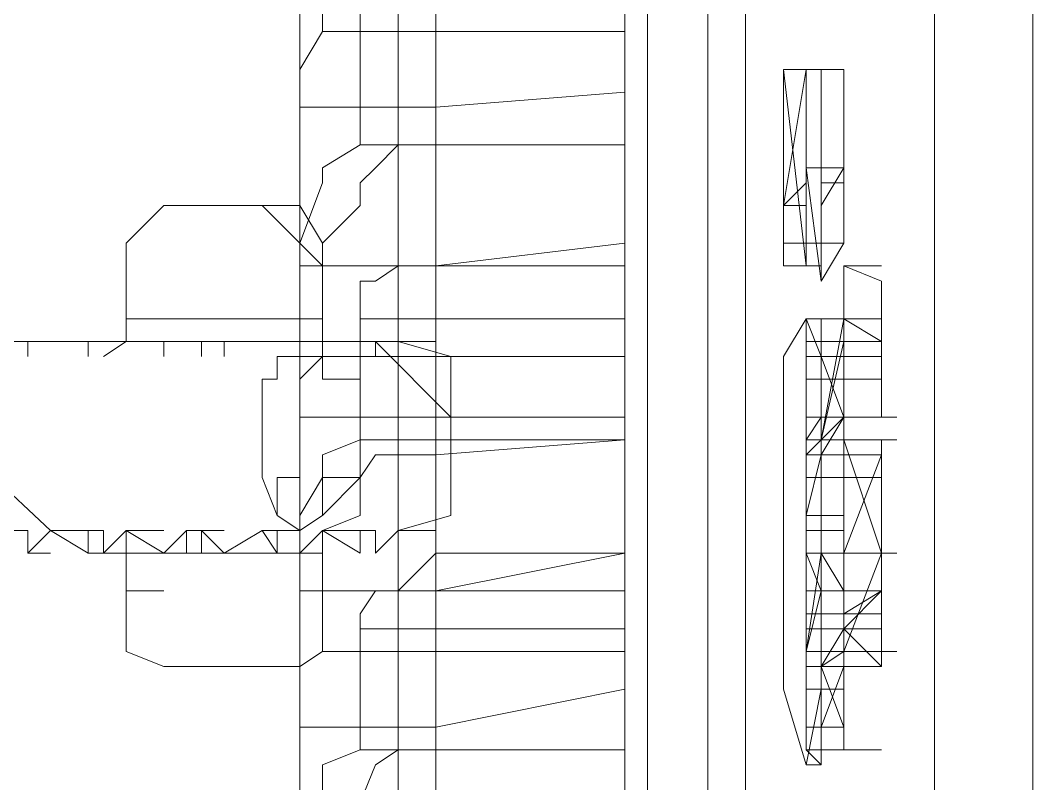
# Model space of a CAD drawing. Header units: millimetres. Extents: x 40 to 176, y -32 to 59.
# Drawn here: x 117.5721 to 117.7593, y 1.6471 to 1.7881 of the extents above; entities that cross this region are included whole.
import ezdxf

# ---------------------------------------------------------------- set-up
doc = ezdxf.new("R2010")
doc.units = ezdxf.units.MM
doc.layers.add('15 - Quadro de medição', color=6, linetype='Continuous')

msp = doc.modelspace()

# ---------------------------------------------------------------- linework, layer by layer
at = {"layer": '15 - Quadro de medição', "color": 7, "linetype": 'Continuous', "lineweight": 20, "true_color": 0x000007}
for points in [[(117.64893, 1.40333), (117.64893, 1.40752), (117.64893, 5.09357)], [(117.64893, 4.94411), (117.64893, 1.72598), (117.64893, 1.72598)], [(117.71737, 4.91478), (117.71318, 4.91199), (117.7062, 4.89662), (117.7062, 1.4578), (117.71737, 1.43965), (117.75927, 1.43965)], [(117.7062, 4.85472), (117.69921, 4.85472), (117.69921, 1.5039), (117.7062, 1.5039)], [(117.74112, 1.63659), (117.74112, 2.04305), (117.74112, 2.04305)], [(117.68804, 1.96483), (117.68804, 1.49691), (117.68804, 1.46479), (117.69223, 1.45361), (117.74112, 1.45361), (117.74112, 1.50669), (117.73832, 1.50669), (117.73832, 1.60726), (117.74112, 1.60726), (117.74112, 1.63659), (117.7495, 1.63659)], [(117.62379, 1.95784), (117.62379, 1.44663), (117.62379, 1.44663)], [(117.64195, 1.94667), (117.64195, 1.44244), (117.64195, 1.44244)], [(117.75927, 1.6324), (117.75927, 1.81118), (117.75927, 1.81118)], [(117.64893, 1.76509), (117.64893, 1.8042), (117.64195, 1.79722), (117.63776, 1.79722), (117.63496, 1.79303), (117.63496, 1.79023), (117.63496, 1.76509), (117.62798, 1.7609), (117.62798, 1.75811), (117.62379, 1.74693), (117.62379, 1.74274)], [(117.68385, 1.77487), (117.68385, 1.8042), (117.68385, 1.8042)], [(117.62798, 1.79722), (117.62798, 1.78604), (117.62798, 1.78604)], [(117.64893, 1.77207), (117.62379, 1.77207), (117.62379, 1.77906), (117.62798, 1.78604), (117.68385, 1.78604)], [(117.71737, 1.77906), (117.71318, 1.77906), (117.71318, 1.75392), (117.71737, 1.75392)], [(117.71318, 1.75392), (117.71737, 1.77906), (117.71737, 1.77906)], [(117.71737, 1.74274), (117.71737, 1.77906), (117.71737, 1.75811), (117.71318, 1.75392), (117.71318, 1.77906), (117.71318, 1.74274)], [(117.71318, 1.74274), (117.71318, 1.77906), (117.71318, 1.77906)], [(117.71318, 1.77906), (117.71737, 1.77906), (117.71737, 1.77906)], [(117.71737, 1.74274), (117.71737, 1.77906), (117.71737, 1.77906)], [(117.71737, 1.77906), (117.72016, 1.77906), (117.72016, 1.77906)], [(117.72016, 1.77906), (117.71737, 1.77906), (117.71737, 1.77906)], [(117.72436, 1.77906), (117.72016, 1.77906), (117.72016, 1.77906)], [(117.72016, 1.77906), (117.72436, 1.77906), (117.72436, 1.77906)], [(117.64893, 1.77207), (117.68385, 1.77487), (117.68385, 1.77487)], [(117.68385, 1.77487), (117.68385, 1.74274), (117.68385, 1.74274)], [(117.68385, 1.74274), (117.62798, 1.74274), (117.62798, 1.74693), (117.63496, 1.75392), (117.63496, 1.75811), (117.63776, 1.7609), (117.64195, 1.76509), (117.64893, 1.76509)], [(117.64893, 1.76509), (117.63496, 1.76509), (117.63496, 1.76509)], [(117.68385, 1.76509), (117.64893, 1.76509), (117.64893, 1.76509)], [(117.68385, 1.76509), (117.64893, 1.76509), (117.64893, 1.76509)], [(117.71737, 1.7609), (117.72016, 1.73995), (117.72016, 1.7609), (117.72016, 1.74693), (117.72016, 1.75811)], [(117.72436, 1.7609), (117.72016, 1.7609), (117.72016, 1.7609)], [(117.72016, 1.7609), (117.72016, 1.75392), (117.72436, 1.7609)], [(117.72016, 1.74693), (117.72016, 1.7609), (117.72016, 1.7609)], [(117.72436, 1.74693), (117.72436, 1.7609), (117.72436, 1.7609)], [(117.72016, 1.75811), (117.72436, 1.75811), (117.72436, 1.75811)], [(117.59865, 1.75392), (117.59166, 1.74693), (117.59166, 1.74693)], [(117.59865, 1.75392), (117.62379, 1.75392), (117.62379, 1.75392)], [(117.62798, 1.74274), (117.6168, 1.75392), (117.6168, 1.75392)], [(117.62798, 1.74693), (117.62379, 1.75392), (117.62379, 1.75392)], [(117.59166, 1.73297), (117.59166, 1.74693), (117.59166, 1.74693)], [(117.62798, 1.73297), (117.62798, 1.74693), (117.62798, 1.74693)], [(117.68385, 1.74693), (117.64893, 1.74274), (117.64195, 1.74274), (117.63776, 1.73995), (117.63496, 1.73995), (117.63496, 1.73297), (117.68385, 1.73297)], [(117.71318, 1.74693), (117.71318, 1.74274), (117.71318, 1.74274)], [(117.71318, 1.74693), (117.71318, 1.74274), (117.71318, 1.74274)], [(117.71737, 1.74274), (117.71318, 1.74274), (117.71318, 1.74693)], [(117.71737, 1.74274), (117.71737, 1.74693), (117.71737, 1.74693)], [(117.71737, 1.74274), (117.71737, 1.74693), (117.71737, 1.74693)], [(117.71737, 1.74693), (117.72016, 1.74693), (117.72016, 1.74693)], [(117.71737, 1.74274), (117.71737, 1.74693), (117.71737, 1.74693)], [(117.72016, 1.74693), (117.72016, 1.74274), (117.72016, 1.74274)], [(117.64893, 1.74274), (117.62379, 1.74274), (117.62379, 1.74274)], [(117.62798, 1.74274), (117.62798, 1.72598), (117.68385, 1.72598), (117.68385, 1.74274)], [(117.68385, 1.74274), (117.64893, 1.74274), (117.64893, 1.74274)], [(117.64893, 1.74274), (117.64893, 1.70782), (117.64893, 1.70782)], [(117.71318, 1.74274), (117.71737, 1.74274), (117.71737, 1.74274)], [(117.71737, 1.74274), (117.72016, 1.74274), (117.72016, 1.74274)], [(117.72016, 1.71062), (117.72436, 1.73297), (117.72436, 1.74274)], [(117.72436, 1.74274), (117.73134, 1.74274), (117.73134, 1.74274)], [(117.73134, 1.73297), (117.73134, 1.73995), (117.72436, 1.74274), (117.72436, 1.73297), (117.72436, 1.74274)], [(117.73134, 1.73297), (117.73134, 1.73995), (117.72436, 1.74274), (117.72436, 1.73297)], [(117.72436, 1.74274), (117.72436, 1.73297), (117.72436, 1.73297)], [(117.72436, 1.74274), (117.72436, 1.73297), (117.72436, 1.73297)], [(117.72436, 1.74274), (117.73134, 1.74274), (117.73134, 1.74274)], [(117.59166, 1.73297), (117.59166, 1.72878), (117.59166, 1.72878)], [(117.59166, 1.73297), (117.62379, 1.73297), (117.62379, 1.73297)], [(117.59166, 1.72878), (117.59166, 1.73297), (117.59166, 1.73297)], [(117.62379, 1.73297), (117.62798, 1.73297), (117.62798, 1.73297)], [(117.62379, 1.73297), (117.62379, 1.72878), (117.62379, 1.72878)], [(117.62798, 1.72878), (117.62798, 1.73297), (117.62798, 1.73297)], [(117.63496, 1.71062), (117.63496, 1.73297), (117.63496, 1.73297)], [(117.72016, 1.73297), (117.71737, 1.73297), (117.71737, 1.73297)], [(117.72016, 1.71062), (117.72436, 1.71062), (117.72436, 1.73297)], [(117.72016, 1.72179), (117.72016, 1.73297), (117.72016, 1.73297)], [(117.72436, 1.73297), (117.72016, 1.73297), (117.72016, 1.73297)], [(117.72436, 1.73297), (117.72016, 1.73297), (117.72016, 1.73297)], [(117.72016, 1.73297), (117.72436, 1.73297), (117.72436, 1.73297)], [(117.72436, 1.73297), (117.72016, 1.73297), (117.72016, 1.73297)], [(117.72436, 1.73297), (117.72436, 1.72878), (117.72436, 1.72878)], [(117.72436, 1.73297), (117.72436, 1.72878), (117.73134, 1.72878), (117.72436, 1.73297), (117.72436, 1.72878)], [(117.73134, 1.71481), (117.73134, 1.72878), (117.72436, 1.73297), (117.72436, 1.72878)], [(117.72436, 1.72179), (117.72436, 1.73297), (117.73134, 1.73297)], [(117.72436, 1.71481), (117.72436, 1.73297), (117.72436, 1.73297)], [(117.72436, 1.73297), (117.72436, 1.72878), (117.72436, 1.72878)], [(117.72436, 1.73297), (117.73134, 1.73297), (117.73134, 1.73297)], [(117.73134, 1.73297), (117.73134, 1.72179), (117.73134, 1.72179)], [(117.57071, 1.69386), (117.57351, 1.69386), (117.57351, 1.68967), (117.5777, 1.69386), (117.58468, 1.68967), (117.58468, 1.69386), (117.58747, 1.69386), (117.58747, 1.68967), (117.59166, 1.69386), (117.59865, 1.68967), (117.60284, 1.69386), (117.60284, 1.68967), (117.60563, 1.68967), (117.60563, 1.69386), (117.60982, 1.68967), (117.6168, 1.69386), (117.6196, 1.68967), (117.6196, 1.69386), (117.62379, 1.69386), (117.62379, 1.68967), (117.62798, 1.69386), (117.63496, 1.68967), (117.63496, 1.69386), (117.63776, 1.69386), (117.63776, 1.68967), (117.64195, 1.69386), (117.65172, 1.69665), (117.65172, 1.72598), (117.64195, 1.72878), (117.48411, 1.72878)], [(117.57351, 1.72598), (117.57351, 1.72878), (117.57351, 1.72878)], [(117.5777, 1.72878), (117.58468, 1.72878), (117.58468, 1.72878)], [(117.58468, 1.72598), (117.58468, 1.72878), (117.58747, 1.72878)], [(117.58747, 1.72598), (117.59166, 1.72878), (117.59166, 1.72878)], [(117.59865, 1.72598), (117.59865, 1.72878), (117.59865, 1.72878)], [(117.60284, 1.72878), (117.60563, 1.72878), (117.60563, 1.72878)], [(117.60563, 1.72598), (117.60563, 1.72878), (117.60563, 1.72878)], [(117.60982, 1.72598), (117.60982, 1.72878), (117.60982, 1.72878)], [(117.6168, 1.72878), (117.6196, 1.72878), (117.6196, 1.72878)], [(117.62798, 1.72878), (117.63496, 1.72878), (117.63496, 1.72878)], [(117.63776, 1.72598), (117.63776, 1.72878), (117.63776, 1.72878)], [(117.65172, 1.71481), (117.63776, 1.72878), (117.63776, 1.72878)], [(117.64195, 1.72878), (117.64893, 1.72878), (117.64893, 1.72878)], [(117.71737, 1.72179), (117.71737, 1.72878), (117.72016, 1.72878)], [(117.71737, 1.72878), (117.72016, 1.72878), (117.72436, 1.72878)], [(117.71737, 1.72878), (117.71737, 1.72179), (117.71737, 1.72179)], [(117.72016, 1.72878), (117.71737, 1.72878), (117.71737, 1.72878)], [(117.72016, 1.72878), (117.71737, 1.72878), (117.71737, 1.72878)], [(117.72016, 1.72179), (117.72016, 1.72878), (117.72436, 1.72878), (117.72436, 1.72179)], [(117.72016, 1.72878), (117.72436, 1.72878), (117.72436, 1.72878)], [(117.72436, 1.72878), (117.72016, 1.72878), (117.72016, 1.71481), (117.72016, 1.72878)], [(117.72016, 1.72179), (117.72016, 1.71481), (117.72016, 1.72878), (117.72436, 1.72878)], [(117.72016, 1.71062), (117.72436, 1.72878), (117.72436, 1.72878)], [(117.72436, 1.72878), (117.72436, 1.71062), (117.72436, 1.71062)], [(117.72436, 1.71481), (117.72436, 1.72878), (117.72436, 1.72878)], [(117.72436, 1.72878), (117.73134, 1.72878), (117.73134, 1.72878)], [(117.62798, 1.72598), (117.62379, 1.72179), (117.62379, 1.71481)], [(117.68385, 1.72598), (117.68385, 1.71481), (117.68385, 1.71481)], [(117.71737, 1.72598), (117.71737, 1.71481), (117.72016, 1.71481), (117.72016, 1.72598)], [(117.72016, 1.71062), (117.71737, 1.71062), (117.71737, 1.72598), (117.72016, 1.72598)], [(117.72016, 1.72598), (117.71737, 1.72598), (117.71737, 1.72598)], [(117.71737, 1.72598), (117.71737, 1.71481), (117.72016, 1.71481), (117.72016, 1.72598)], [(117.71737, 1.72598), (117.71737, 1.71062), (117.72016, 1.71062)], [(117.72016, 1.72598), (117.72016, 1.72179), (117.72436, 1.72179), (117.72436, 1.72598)], [(117.72436, 1.71481), (117.73134, 1.71481), (117.73134, 1.72598)], [(117.73134, 1.72598), (117.72436, 1.72598), (117.72436, 1.71481)], [(117.72436, 1.72598), (117.72436, 1.72179), (117.73134, 1.72179)], [(117.72436, 1.72179), (117.72436, 1.72598), (117.72436, 1.72598)], [(117.73134, 1.72179), (117.73134, 1.72598), (117.73134, 1.72598)], [(117.71737, 1.71481), (117.71737, 1.72179), (117.72016, 1.72179), (117.72016, 1.71481)], [(117.72016, 1.71481), (117.72016, 1.72179), (117.71737, 1.72179), (117.71737, 1.71481)], [(117.72016, 1.72179), (117.72436, 1.72179), (117.72436, 1.72179)], [(117.72016, 1.72179), (117.72436, 1.72179), (117.72436, 1.72179)], [(117.72016, 1.72179), (117.72016, 1.71481), (117.72436, 1.71481)], [(117.72436, 1.72179), (117.72436, 1.71062), (117.72016, 1.71062), (117.72016, 1.72179)], [(117.72016, 1.72179), (117.72436, 1.72179), (117.72436, 1.72179)], [(117.73134, 1.72179), (117.72436, 1.72179), (117.72436, 1.72179)], [(117.58468, 1.68967), (117.5777, 1.69386), (117.55535, 1.71481)], [(117.64893, 1.71481), (117.62379, 1.71481), (117.62379, 1.71481)], [(117.64893, 1.71481), (117.68385, 1.71481), (117.68385, 1.71481)], [(117.68385, 1.71481), (117.68385, 1.68967), (117.68385, 1.68967)], [(117.72016, 1.71481), (117.72016, 1.67151), (117.71737, 1.67151), (117.71737, 1.71062), (117.72016, 1.71481), (117.72016, 1.70782), (117.71737, 1.69665), (117.71737, 1.68967), (117.72016, 1.68268), (117.72016, 1.67151)], [(117.71737, 1.71481), (117.72016, 1.71481), (117.72016, 1.71481)], [(117.71737, 1.71481), (117.72016, 1.71481), (117.72016, 1.71481)], [(117.72016, 1.71062), (117.72016, 1.71481), (117.72016, 1.71062), (117.72436, 1.71481)], [(117.72016, 1.71062), (117.72016, 1.71481), (117.72016, 1.70782)], [(117.72436, 1.71481), (117.72016, 1.71481), (117.72016, 1.71481)], [(117.72436, 1.71062), (117.72436, 1.71481), (117.72016, 1.71481)], [(117.72016, 1.71481), (117.72436, 1.71481), (117.72436, 1.71481)], [(117.73134, 1.71481), (117.72436, 1.71481), (117.72436, 1.71481)], [(117.72436, 1.71481), (117.73134, 1.71481), (117.73134, 1.71481)], [(117.72436, 1.71481), (117.73134, 1.71481), (117.73134, 1.71481)], [(117.72436, 1.70782), (117.72436, 1.71062), (117.72436, 1.70363), (117.72436, 1.71481), (117.72436, 1.70782), (117.72436, 1.70363), (117.72436, 1.71481)], [(117.72436, 1.71481), (117.73134, 1.71481), (117.73134, 1.71481)], [(117.72436, 1.71481), (117.72436, 1.71062), (117.72436, 1.71062)], [(117.73134, 1.71481), (117.73413, 1.71481), (117.73413, 1.71481)], [(117.64893, 1.71062), (117.63496, 1.71062), (117.62798, 1.70782), (117.62798, 1.69665), (117.62379, 1.69386), (117.62379, 1.68268)], [(117.68385, 1.71062), (117.64893, 1.71062), (117.64893, 1.71062)], [(117.68385, 1.71062), (117.64893, 1.70782), (117.64893, 1.70782)], [(117.71737, 1.71062), (117.72016, 1.71062), (117.72016, 1.71062)], [(117.72016, 1.71062), (117.71737, 1.71062), (117.71737, 1.71062)], [(117.72016, 1.69665), (117.72016, 1.70363), (117.72016, 1.71062), (117.72016, 1.70782), (117.71737, 1.69665), (117.71737, 1.68967), (117.72016, 1.68268), (117.72016, 1.67151)], [(117.71737, 1.71062), (117.72016, 1.71062), (117.72016, 1.71062)], [(117.72016, 1.71062), (117.71737, 1.71062), (117.71737, 1.70782)], [(117.71737, 1.71062), (117.72016, 1.71062), (117.72436, 1.71062)], [(117.72016, 1.71062), (117.71737, 1.71062), (117.71737, 1.71062)], [(117.72016, 1.71062), (117.72436, 1.71062), (117.72436, 1.71062)], [(117.72016, 1.71062), (117.72436, 1.71062), (117.72436, 1.70782)], [(117.72016, 1.71062), (117.72016, 1.70363), (117.72016, 1.70363)], [(117.72016, 1.71062), (117.72016, 1.70363), (117.72016, 1.70782)], [(117.72016, 1.71062), (117.72016, 1.70782), (117.72016, 1.70782)], [(117.72016, 1.70782), (117.72436, 1.70782), (117.72436, 1.71062)], [(117.72016, 1.71062), (117.72436, 1.71062), (117.72436, 1.71062)], [(117.72016, 1.70363), (117.72016, 1.71062), (117.72436, 1.71062), (117.72436, 1.70363)], [(117.72436, 1.71062), (117.73134, 1.71062), (117.73134, 1.71062)], [(117.72436, 1.70782), (117.72436, 1.71062), (117.72436, 1.71062)], [(117.72436, 1.71062), (117.73134, 1.71062), (117.73134, 1.68967)], [(117.72436, 1.70782), (117.72436, 1.71062), (117.73134, 1.71062), (117.73134, 1.70782), (117.72436, 1.68967)], [(117.72436, 1.71062), (117.73134, 1.71062), (117.73134, 1.71062)], [(117.72436, 1.71062), (117.73134, 1.71062), (117.73134, 1.71062)], [(117.73134, 1.68967), (117.72436, 1.71062), (117.73134, 1.68967), (117.72436, 1.67151), (117.72436, 1.66871)], [(117.72436, 1.71062), (117.72436, 1.68967), (117.72436, 1.70782), (117.73134, 1.70782)], [(117.73134, 1.71062), (117.72436, 1.71062), (117.72436, 1.71062)], [(117.72436, 1.71062), (117.73134, 1.71062), (117.73134, 1.71062)], [(117.73134, 1.71062), (117.73413, 1.71062), (117.73413, 1.71062)], [(117.73134, 1.71062), (117.73134, 1.68967), (117.73134, 1.68967)], [(117.68385, 1.68268), (117.62798, 1.68268), (117.62798, 1.69386), (117.63496, 1.69665), (117.63496, 1.70363), (117.63776, 1.70782), (117.64893, 1.70782)], [(117.72016, 1.70363), (117.71737, 1.70363), (117.71737, 1.70782)], [(117.71737, 1.70363), (117.71737, 1.70782), (117.72016, 1.70782), (117.72016, 1.70363)], [(117.71737, 1.70363), (117.71737, 1.70782), (117.71737, 1.70782)], [(117.71737, 1.70782), (117.72016, 1.70782), (117.72016, 1.70782)], [(117.71737, 1.70782), (117.72016, 1.70782), (117.72016, 1.70782)], [(117.71737, 1.70782), (117.72016, 1.70782), (117.72016, 1.70782)], [(117.72016, 1.70782), (117.71737, 1.70782), (117.71737, 1.70782)], [(117.72016, 1.70363), (117.72016, 1.70782), (117.72016, 1.70782)], [(117.72436, 1.70782), (117.72016, 1.70782), (117.72016, 1.70782)], [(117.72436, 1.70782), (117.72016, 1.70782), (117.72016, 1.70782)], [(117.72016, 1.70782), (117.72016, 1.70363), (117.72436, 1.70363), (117.72436, 1.70782)], [(117.72436, 1.70363), (117.72436, 1.70782), (117.72016, 1.70782), (117.72016, 1.70363)], [(117.72016, 1.70363), (117.72016, 1.70782), (117.72016, 1.70782)], [(117.72016, 1.70363), (117.72016, 1.70782), (117.72016, 1.70782)], [(117.72016, 1.70782), (117.72016, 1.70363), (117.72016, 1.70363)], [(117.72016, 1.70782), (117.72016, 1.69665), (117.72016, 1.70363), (117.72016, 1.67849)], [(117.72016, 1.70782), (117.72016, 1.70363), (117.72016, 1.70363)], [(117.72436, 1.70782), (117.72436, 1.70363), (117.72016, 1.70363), (117.72016, 1.70782)], [(117.72436, 1.70782), (117.72436, 1.68967), (117.72436, 1.68967)], [(117.72436, 1.67151), (117.72436, 1.68967), (117.72436, 1.70782), (117.72436, 1.69665)], [(117.72436, 1.70782), (117.73134, 1.70782), (117.73134, 1.70782)], [(117.72436, 1.70782), (117.73134, 1.70782), (117.73134, 1.70782)], [(117.72436, 1.70782), (117.73134, 1.70782), (117.73134, 1.70782)], [(117.73134, 1.70782), (117.72436, 1.70782), (117.72436, 1.70782)], [(117.72436, 1.70782), (117.73134, 1.70782), (117.73134, 1.70782)], [(117.6196, 1.69665), (117.6196, 1.70363), (117.62379, 1.70363), (117.62379, 1.69665), (117.62798, 1.70363)], [(117.62379, 1.70363), (117.62379, 1.69386), (117.62379, 1.69386)], [(117.62798, 1.69665), (117.62798, 1.70363), (117.62798, 1.70363)], [(117.62798, 1.70363), (117.63496, 1.70363), (117.63496, 1.70363)], [(117.71737, 1.70363), (117.72016, 1.70363), (117.72016, 1.70363)], [(117.72016, 1.70363), (117.71737, 1.70363), (117.71737, 1.70363)], [(117.72016, 1.70363), (117.72016, 1.69665), (117.71737, 1.69665)], [(117.71737, 1.70363), (117.72016, 1.70363), (117.72016, 1.70363)], [(117.71737, 1.70363), (117.72016, 1.70363), (117.72016, 1.70363)], [(117.72016, 1.70363), (117.72016, 1.68967), (117.72016, 1.67151)], [(117.72436, 1.70363), (117.72016, 1.70363), (117.72016, 1.70363)], [(117.72016, 1.70363), (117.72436, 1.70363), (117.72436, 1.70363)], [(117.72436, 1.70363), (117.72016, 1.70363), (117.72016, 1.70363)], [(117.72436, 1.70363), (117.72016, 1.70363), (117.72016, 1.70363)], [(117.72016, 1.68967), (117.72436, 1.68967), (117.72436, 1.70363)], [(117.72016, 1.70363), (117.72436, 1.70363), (117.72436, 1.70363)], [(117.72016, 1.70363), (117.72016, 1.69665), (117.72016, 1.69665)], [(117.72016, 1.70363), (117.72436, 1.70363), (117.72436, 1.70363)], [(117.72016, 1.70363), (117.72436, 1.70363), (117.72436, 1.70363)], [(117.72436, 1.68967), (117.72436, 1.70363), (117.72436, 1.70363)], [(117.72436, 1.69665), (117.72436, 1.70363), (117.72436, 1.70363)], [(117.72436, 1.70363), (117.73134, 1.70363), (117.73134, 1.70363)], [(117.72436, 1.69386), (117.72436, 1.68967), (117.72436, 1.70363)], [(117.72436, 1.70363), (117.73134, 1.70363), (117.73134, 1.70363)], [(117.71737, 1.68967), (117.71737, 1.69665), (117.71737, 1.69665)], [(117.71737, 1.69665), (117.71737, 1.68967), (117.71737, 1.68967)], [(117.72016, 1.69386), (117.71737, 1.69386), (117.71737, 1.69665)], [(117.71737, 1.69665), (117.72016, 1.69665), (117.72016, 1.69665)], [(117.71737, 1.69386), (117.71737, 1.69665), (117.71737, 1.69665)], [(117.71737, 1.69665), (117.71737, 1.69386), (117.72016, 1.69386)], [(117.71737, 1.69665), (117.71737, 1.69386), (117.71737, 1.69386)], [(117.71737, 1.69665), (117.71737, 1.69386), (117.71737, 1.69386)], [(117.72016, 1.69386), (117.72016, 1.69665), (117.72016, 1.68967)], [(117.72016, 1.69665), (117.72436, 1.69665), (117.72436, 1.69665)], [(117.72016, 1.69665), (117.72016, 1.69386), (117.72016, 1.69386)], [(117.72436, 1.69665), (117.72016, 1.69665), (117.72016, 1.69665)], [(117.72016, 1.69386), (117.72016, 1.69665), (117.72016, 1.69665)], [(117.72016, 1.69386), (117.72016, 1.69665), (117.72016, 1.69665)], [(117.5777, 1.69386), (117.58468, 1.69386), (117.58468, 1.69386)], [(117.58468, 1.69386), (117.58747, 1.69386), (117.58747, 1.69386)], [(117.59166, 1.69386), (117.59166, 1.68268), (117.59166, 1.68268)], [(117.59166, 1.69386), (117.59865, 1.69386), (117.59865, 1.69386)], [(117.59166, 1.68967), (117.59166, 1.69386), (117.59166, 1.69386)], [(117.60284, 1.69386), (117.60563, 1.69386), (117.60563, 1.69386)], [(117.60563, 1.69386), (117.60982, 1.69386), (117.60982, 1.69386)], [(117.6168, 1.69386), (117.6196, 1.69386), (117.6196, 1.69386)], [(117.6196, 1.69386), (117.6196, 1.68967), (117.6196, 1.68967)], [(117.6196, 1.69386), (117.62379, 1.69386), (117.62379, 1.69386)], [(117.6196, 1.69386), (117.62379, 1.69386), (117.62379, 1.69386)], [(117.62798, 1.69386), (117.62379, 1.68967), (117.62379, 1.68967)], [(117.62798, 1.68268), (117.62798, 1.69386), (117.62798, 1.69386)], [(117.62798, 1.69386), (117.63496, 1.69386), (117.63496, 1.69386)], [(117.63496, 1.68967), (117.63496, 1.69386), (117.63496, 1.69386)], [(117.64195, 1.69386), (117.64893, 1.69386), (117.64893, 1.69386)], [(117.64195, 1.69386), (117.64893, 1.69386), (117.64893, 1.69386)], [(117.64893, 1.69386), (117.64893, 1.43546), (117.64893, 1.43546)], [(117.71737, 1.68967), (117.71737, 1.69386), (117.72016, 1.69386), (117.72016, 1.68967)], [(117.71737, 1.69386), (117.71737, 1.68967), (117.72016, 1.68967), (117.72016, 1.69386)], [(117.71737, 1.69386), (117.71737, 1.68967), (117.71737, 1.68967)], [(117.72016, 1.69386), (117.72436, 1.69386), (117.72436, 1.68967)], [(117.72016, 1.69386), (117.72016, 1.68268), (117.72436, 1.68268)], [(117.57351, 1.68967), (117.5777, 1.68967), (117.5777, 1.68967)], [(117.58468, 1.68967), (117.58747, 1.68967), (117.58747, 1.68967)], [(117.58747, 1.68967), (117.59166, 1.68967), (117.59166, 1.68967)], [(117.62379, 1.68967), (117.59166, 1.68967), (117.59166, 1.68967)], [(117.59865, 1.68967), (117.60284, 1.68967), (117.60284, 1.68967)], [(117.60563, 1.68967), (117.60982, 1.68967), (117.60982, 1.68967)], [(117.60982, 1.68967), (117.6168, 1.68967), (117.6168, 1.68967)], [(117.6196, 1.68967), (117.62379, 1.68967), (117.62379, 1.68967)], [(117.62379, 1.68967), (117.62798, 1.68967), (117.62798, 1.68967)], [(117.62379, 1.68967), (117.62798, 1.68967), (117.62798, 1.68967)], [(117.64893, 1.65335), (117.64893, 1.68967), (117.64195, 1.68268), (117.63776, 1.68268), (117.63496, 1.67849), (117.63496, 1.6757), (117.63496, 1.65335), (117.62798, 1.65056), (117.62798, 1.64357), (117.62379, 1.63659), (117.62379, 1.6324)], [(117.68385, 1.68967), (117.64893, 1.68268), (117.64893, 1.68268)], [(117.64893, 1.68967), (117.68385, 1.68967), (117.68385, 1.68967)], [(117.68385, 1.66452), (117.68385, 1.68967), (117.68385, 1.68967)], [(117.72016, 1.68967), (117.71737, 1.68967), (117.71737, 1.68967)], [(117.71737, 1.68967), (117.72016, 1.68967), (117.72016, 1.68967)], [(117.71737, 1.68967), (117.71737, 1.67849), (117.72016, 1.67849), (117.72016, 1.68967)], [(117.71737, 1.68967), (117.72016, 1.68967), (117.72016, 1.68967)], [(117.72436, 1.68967), (117.72016, 1.68967), (117.72016, 1.68967)], [(117.72016, 1.67151), (117.72016, 1.68967), (117.72016, 1.68967)], [(117.72436, 1.6757), (117.72436, 1.68967), (117.72016, 1.68967)], [(117.72436, 1.68967), (117.72016, 1.68967), (117.72016, 1.68967)], [(117.72436, 1.68967), (117.72016, 1.68967), (117.72016, 1.68967)], [(117.72436, 1.68967), (117.72016, 1.68967), (117.72016, 1.68967)], [(117.72436, 1.68967), (117.72016, 1.68967), (117.72016, 1.68967)], [(117.72436, 1.68967), (117.72016, 1.68967), (117.72016, 1.68967)], [(117.72016, 1.68268), (117.72016, 1.6757), (117.72016, 1.67849), (117.72016, 1.68967)], [(117.72016, 1.68967), (117.72436, 1.68967), (117.72436, 1.68967)], [(117.72016, 1.68967), (117.72436, 1.68967), (117.72016, 1.68967), (117.72436, 1.68268)], [(117.72016, 1.68967), (117.72016, 1.68268), (117.72016, 1.68268)], [(117.72016, 1.67849), (117.72016, 1.68967), (117.72436, 1.68967)], [(117.72016, 1.68967), (117.72436, 1.68967), (117.72436, 1.68967)], [(117.72436, 1.68967), (117.72436, 1.67849), (117.72436, 1.67849)], [(117.72436, 1.68967), (117.73134, 1.68967), (117.73134, 1.68967)], [(117.73134, 1.68967), (117.73134, 1.67849), (117.73134, 1.68268), (117.72436, 1.6757), (117.73134, 1.66871), (117.73134, 1.67151)], [(117.72436, 1.67849), (117.72436, 1.67151), (117.73134, 1.68967)], [(117.72436, 1.68967), (117.73134, 1.68967), (117.73134, 1.68967)], [(117.72436, 1.67151), (117.72436, 1.68967), (117.72436, 1.68967)], [(117.72436, 1.68967), (117.73134, 1.68967), (117.73134, 1.68967)], [(117.72436, 1.68967), (117.73134, 1.68967), (117.73134, 1.68967)], [(117.73134, 1.67151), (117.73134, 1.68967), (117.73134, 1.68967)], [(117.73134, 1.68268), (117.73134, 1.68967), (117.73134, 1.68967)], [(117.73134, 1.68967), (117.73413, 1.68967), (117.73413, 1.68967)], [(117.73134, 1.68268), (117.73134, 1.68967), (117.73134, 1.68967)], [(117.59166, 1.68268), (117.59865, 1.68268), (117.59865, 1.68268)], [(117.59166, 1.67151), (117.59166, 1.68268), (117.59166, 1.68268)], [(117.62379, 1.68268), (117.62798, 1.68268), (117.62798, 1.68268)], [(117.64893, 1.68268), (117.62379, 1.68268), (117.62379, 1.68268)], [(117.62798, 1.67151), (117.62798, 1.68268), (117.62798, 1.68268)], [(117.62798, 1.68268), (117.62798, 1.67151), (117.62798, 1.67151)], [(117.71737, 1.68268), (117.71737, 1.6757), (117.71737, 1.67849)], [(117.72016, 1.68268), (117.72016, 1.6757), (117.72016, 1.6757)], [(117.72436, 1.67849), (117.72436, 1.68268), (117.72436, 1.68268)], [(117.73134, 1.68268), (117.72436, 1.68268), (117.72436, 1.68268)], [(117.72436, 1.6757), (117.72436, 1.68268), (117.72436, 1.68268)], [(117.72436, 1.67849), (117.73134, 1.68268), (117.73134, 1.68268)], [(117.72436, 1.67849), (117.73134, 1.68268), (117.73134, 1.68268)], [(117.72016, 1.6757), (117.71737, 1.6757), (117.71737, 1.67849)], [(117.72436, 1.67151), (117.72016, 1.66871), (117.72436, 1.6757), (117.72016, 1.6757), (117.72016, 1.67151), (117.72016, 1.67849)], [(117.72016, 1.6757), (117.72016, 1.67849), (117.72016, 1.67151)], [(117.72436, 1.67849), (117.72016, 1.67849), (117.72016, 1.67849)], [(117.72436, 1.6757), (117.72016, 1.6757), (117.72016, 1.67849), (117.72016, 1.67151), (117.72436, 1.67151)], [(117.72016, 1.67849), (117.72016, 1.67151), (117.72436, 1.67151)], [(117.72016, 1.67849), (117.72436, 1.67849), (117.72436, 1.67849)], [(117.72436, 1.6757), (117.72016, 1.6757), (117.72016, 1.67849)], [(117.72016, 1.67151), (117.72016, 1.67849), (117.72436, 1.67849), (117.72436, 1.67151)], [(117.72436, 1.67849), (117.72016, 1.67849), (117.72016, 1.67849)], [(117.72016, 1.67849), (117.72436, 1.67849), (117.72436, 1.67849)], [(117.72016, 1.6757), (117.72436, 1.6757), (117.72436, 1.67849)], [(117.72436, 1.67849), (117.72016, 1.67849), (117.72016, 1.67849)], [(117.72436, 1.67849), (117.72436, 1.67151), (117.72436, 1.67151)], [(117.72436, 1.67849), (117.73134, 1.67849), (117.73134, 1.67849)], [(117.73134, 1.67849), (117.72436, 1.67849), (117.72436, 1.67849)], [(117.72436, 1.6757), (117.72436, 1.67849), (117.72436, 1.67151), (117.72436, 1.66871), (117.73134, 1.66871)], [(117.68385, 1.6757), (117.63496, 1.6757), (117.63496, 1.6757)], [(117.72016, 1.66871), (117.72016, 1.6757), (117.71737, 1.6757), (117.71737, 1.66871)], [(117.71737, 1.6757), (117.72016, 1.6757), (117.72016, 1.6757)], [(117.72016, 1.6757), (117.72016, 1.66871), (117.71737, 1.66871), (117.71737, 1.6757)], [(117.72016, 1.67151), (117.72436, 1.67151), (117.72016, 1.67151), (117.72016, 1.6757), (117.72436, 1.6757), (117.72436, 1.67151)], [(117.72016, 1.67151), (117.72016, 1.6757), (117.72016, 1.6757)], [(117.72436, 1.6757), (117.72436, 1.66871), (117.72016, 1.66871)], [(117.72016, 1.66871), (117.72016, 1.6757), (117.72016, 1.6757)], [(117.72436, 1.6757), (117.73134, 1.6757), (117.73134, 1.6757)], [(117.72436, 1.67151), (117.72436, 1.6757), (117.72436, 1.6757)], [(117.72436, 1.6757), (117.73134, 1.6757), (117.73134, 1.6757)], [(117.72436, 1.67151), (117.72436, 1.6757), (117.72436, 1.6757)], [(117.72436, 1.6757), (117.72436, 1.67151), (117.72436, 1.67151)], [(117.59865, 1.66871), (117.59166, 1.67151), (117.59166, 1.67151)], [(117.62798, 1.67151), (117.62379, 1.66871), (117.62379, 1.66871)], [(117.68385, 1.67151), (117.62798, 1.67151), (117.62379, 1.66871), (117.62379, 1.65754), (117.64893, 1.65754)], [(117.71737, 1.67151), (117.72016, 1.67151), (117.72016, 1.67151)], [(117.71737, 1.67151), (117.72016, 1.67151), (117.72016, 1.67151)], [(117.72016, 1.66871), (117.72016, 1.67151), (117.71737, 1.67151)], [(117.72016, 1.66871), (117.71737, 1.66871), (117.71737, 1.67151)], [(117.72016, 1.67151), (117.71737, 1.67151), (117.71737, 1.67151)], [(117.72436, 1.67151), (117.72016, 1.67151), (117.72016, 1.67151)], [(117.72016, 1.65754), (117.72016, 1.65335), (117.72016, 1.66452), (117.72016, 1.66871), (117.72016, 1.67151)], [(117.72016, 1.66452), (117.72016, 1.67151), (117.72016, 1.66871), (117.72016, 1.65335)], [(117.72016, 1.67151), (117.72436, 1.67151), (117.72436, 1.67151)], [(117.72016, 1.67151), (117.72436, 1.67151), (117.72436, 1.67151)], [(117.72436, 1.67151), (117.72436, 1.66871), (117.72016, 1.66871), (117.72016, 1.67151)], [(117.72436, 1.67151), (117.72016, 1.67151), (117.72016, 1.67151)], [(117.72016, 1.67151), (117.72436, 1.67151), (117.72436, 1.67151)], [(117.72016, 1.67151), (117.72436, 1.67151), (117.72436, 1.67151)], [(117.72436, 1.67151), (117.72016, 1.67151), (117.72016, 1.67151)], [(117.72016, 1.67151), (117.72436, 1.67151), (117.72436, 1.67151)], [(117.72436, 1.66871), (117.72436, 1.67151), (117.72436, 1.67151)], [(117.73134, 1.67151), (117.72436, 1.67151), (117.72436, 1.67151)], [(117.72436, 1.67151), (117.72436, 1.66871), (117.72436, 1.66871)], [(117.72436, 1.66871), (117.72436, 1.67151), (117.72436, 1.67151)], [(117.73134, 1.67151), (117.73413, 1.67151), (117.73413, 1.67151)], [(117.62379, 1.66871), (117.59865, 1.66871), (117.59865, 1.66871)], [(117.62379, 1.66871), (117.59865, 1.66871), (117.59865, 1.66871)], [(117.62379, 1.66871), (117.59865, 1.66871), (117.59865, 1.66871)], [(117.71737, 1.66452), (117.71737, 1.66871), (117.71737, 1.66871)], [(117.71737, 1.66871), (117.71737, 1.66452), (117.72016, 1.66452), (117.72016, 1.66871)], [(117.71737, 1.66871), (117.71737, 1.66452), (117.71737, 1.66452)], [(117.71737, 1.66871), (117.72016, 1.66871), (117.72016, 1.66871)], [(117.71737, 1.66871), (117.72016, 1.66871), (117.72436, 1.66871)], [(117.71737, 1.66452), (117.71737, 1.66871), (117.72016, 1.66871)], [(117.72016, 1.65754), (117.72016, 1.65335), (117.71737, 1.65335), (117.71737, 1.65754), (117.71737, 1.66871)], [(117.72016, 1.66871), (117.71737, 1.66871), (117.71737, 1.66871)], [(117.72016, 1.66871), (117.72436, 1.65754), (117.72436, 1.65335), (117.72016, 1.65335)], [(117.72016, 1.65335), (117.72016, 1.66871), (117.72016, 1.66871)], [(117.72016, 1.65335), (117.72016, 1.66871), (117.72016, 1.66871)], [(117.72016, 1.66871), (117.72016, 1.66452), (117.72016, 1.66452)], [(117.72016, 1.66452), (117.72016, 1.66871), (117.72016, 1.66871)], [(117.72436, 1.66871), (117.72016, 1.66871), (117.72016, 1.66871)], [(117.72016, 1.66452), (117.72016, 1.66871), (117.72016, 1.65754)], [(117.72436, 1.66871), (117.72016, 1.66871), (117.72016, 1.66871)], [(117.72016, 1.66871), (117.72436, 1.66871), (117.72436, 1.66871)], [(117.72436, 1.66871), (117.72436, 1.65754), (117.72016, 1.65754)], [(117.72016, 1.66871), (117.72016, 1.65754), (117.72016, 1.65754)], [(117.72436, 1.66452), (117.72436, 1.66871), (117.72016, 1.66871), (117.72016, 1.66452)], [(117.72016, 1.66871), (117.72436, 1.66871), (117.72436, 1.66871)], [(117.73134, 1.66871), (117.72436, 1.66871), (117.72436, 1.66871)], [(117.64893, 1.65754), (117.68385, 1.66452), (117.68385, 1.66452)], [(117.68385, 1.66452), (117.68385, 1.6324), (117.68385, 1.6324)], [(117.72016, 1.65754), (117.71737, 1.65754), (117.71737, 1.66452), (117.72016, 1.66452)], [(117.71737, 1.65754), (117.71737, 1.66452), (117.72016, 1.66452)], [(117.71737, 1.66452), (117.72016, 1.66452), (117.72016, 1.66452)], [(117.71737, 1.66452), (117.72016, 1.66452), (117.72436, 1.66452)], [(117.71737, 1.66452), (117.71737, 1.65754), (117.72016, 1.65754), (117.72016, 1.66452)], [(117.71737, 1.66452), (117.72016, 1.66452), (117.72016, 1.66452)], [(117.72016, 1.66452), (117.71737, 1.66452), (117.71737, 1.66452)], [(117.71737, 1.66452), (117.72016, 1.66452), (117.72016, 1.66452)], [(117.72016, 1.66452), (117.71737, 1.66452), (117.71737, 1.66452)], [(117.72016, 1.66452), (117.72016, 1.65754), (117.72016, 1.65754)], [(117.72016, 1.65754), (117.72016, 1.66452), (117.72436, 1.66452), (117.72436, 1.65754)], [(117.72016, 1.66452), (117.72436, 1.66452), (117.72436, 1.66452)], [(117.72016, 1.65754), (117.72016, 1.66452), (117.72436, 1.66452), (117.72436, 1.65754)], [(117.72436, 1.66452), (117.72016, 1.66452), (117.72016, 1.66452)], [(117.72016, 1.66452), (117.72016, 1.65754), (117.72016, 1.65754)], [(117.72436, 1.66452), (117.72436, 1.65754), (117.72016, 1.65754), (117.72016, 1.66452)], [(117.72016, 1.66452), (117.72016, 1.65754), (117.72016, 1.65754)], [(117.72436, 1.65754), (117.72436, 1.66452), (117.72016, 1.66452)], [(117.72016, 1.66452), (117.72436, 1.66452), (117.72436, 1.66452)], [(117.72016, 1.66452), (117.72436, 1.66452), (117.72436, 1.66452)], [(117.72016, 1.65754), (117.72016, 1.65335), (117.71737, 1.65335), (117.71737, 1.65754)], [(117.72016, 1.65754), (117.71737, 1.65754), (117.71737, 1.65754)], [(117.72436, 1.65335), (117.72016, 1.65335), (117.72016, 1.65754), (117.71737, 1.65754), (117.71737, 1.65335)], [(117.71737, 1.65754), (117.71737, 1.65335), (117.71737, 1.65335)], [(117.72436, 1.65754), (117.72016, 1.65754), (117.72436, 1.65754), (117.72016, 1.65754)], [(117.72016, 1.65754), (117.72436, 1.65754), (117.72436, 1.65754)], [(117.72016, 1.65754), (117.72436, 1.65754), (117.72436, 1.65754)], [(117.72436, 1.65754), (117.72016, 1.65754), (117.72016, 1.65754)], [(117.72436, 1.65335), (117.72016, 1.65335), (117.72016, 1.65754)], [(117.72016, 1.65754), (117.72436, 1.65754), (117.72436, 1.65754)], [(117.72016, 1.65754), (117.72436, 1.65754), (117.72436, 1.65754)], [(117.68385, 1.65335), (117.64893, 1.65335), (117.64195, 1.65335), (117.63776, 1.65056), (117.63496, 1.64357), (117.63496, 1.63938), (117.62798, 1.63659), (117.62798, 1.6324), (117.68385, 1.6324)], [(117.64893, 1.65335), (117.63496, 1.65335), (117.63496, 1.65335)], [(117.68385, 1.65335), (117.64893, 1.65335), (117.64893, 1.65335)], [(117.64893, 1.65335), (117.68385, 1.65335), (117.68385, 1.65335)], [(117.72016, 1.65335), (117.71737, 1.65335), (117.71737, 1.65335)], [(117.71737, 1.65335), (117.72016, 1.65335), (117.72016, 1.65335)], [(117.71737, 1.65335), (117.72016, 1.65335), (117.72016, 1.65335)], [(117.72016, 1.65335), (117.72436, 1.65335), (117.72436, 1.65335)], [(117.72436, 1.65335), (117.72016, 1.65335), (117.72436, 1.65335), (117.72016, 1.65335)], [(117.72436, 1.65335), (117.72016, 1.65335), (117.72016, 1.65335)], [(117.72016, 1.65335), (117.72436, 1.65335), (117.72436, 1.65335)], [(117.72436, 1.65335), (117.73134, 1.65335), (117.73134, 1.65335)], [(117.71737, 1.65056), (117.72016, 1.65056), (117.72016, 1.65056)]]:
    msp.add_lwpolyline(points, dxfattribs=at)
for points in [[(117.71737, 1.74274), (117.71318, 1.77906), (117.71737, 1.77906), (117.71737, 1.75392), (117.71737, 1.77906)], [(117.72016, 1.74693), (117.72016, 1.73995), (117.71737, 1.7609), (117.71737, 1.77906), (117.72016, 1.77906), (117.72016, 1.74693), (117.72016, 1.77906)], [(117.72436, 1.7609), (117.72436, 1.74693), (117.72016, 1.73995), (117.72016, 1.77906), (117.72016, 1.74693), (117.72016, 1.75392), (117.72436, 1.7609), (117.72436, 1.77906)], [(117.72016, 1.73995), (117.71737, 1.7609), (117.72016, 1.7609)], [(117.72016, 1.74693), (117.72016, 1.75811)], [(117.72016, 1.74693), (117.72016, 1.75392)], [(117.71318, 1.74693), (117.71737, 1.74693)], [(117.72016, 1.74693), (117.72016, 1.73995), (117.72436, 1.74693)], [(117.71318, 1.74274), (117.71737, 1.74274)], [(117.71737, 1.74274), (117.72016, 1.74274)], [(117.71318, 1.69386), (117.71318, 1.66452), (117.71737, 1.65056), (117.72016, 1.66452), (117.72016, 1.72598), (117.71737, 1.73297), (117.71318, 1.72598)], [(117.71318, 1.69386), (117.71318, 1.66452), (117.71737, 1.65056), (117.72016, 1.66452), (117.72016, 1.72598), (117.71737, 1.73297), (117.71318, 1.72598)], [(117.71737, 1.72179), (117.71737, 1.73297), (117.72016, 1.73297), (117.72016, 1.72598), (117.72436, 1.71481), (117.72436, 1.66871), (117.72016, 1.65754), (117.72016, 1.65056), (117.71737, 1.65335)], [(117.71737, 1.72179), (117.71737, 1.73297), (117.72016, 1.73297), (117.72016, 1.72598), (117.72436, 1.71481), (117.72436, 1.66871), (117.72016, 1.65754), (117.72016, 1.65056), (117.71737, 1.65335)], [(117.71737, 1.72598), (117.72016, 1.72598), (117.72016, 1.72878), (117.71737, 1.72878)], [(117.71737, 1.72598), (117.72016, 1.72598), (117.72016, 1.72878), (117.71737, 1.72878)], [(117.71737, 1.71481), (117.71737, 1.72878)], [(117.71737, 1.72179), (117.71737, 1.71481), (117.71737, 1.72878)], [(117.72436, 1.72179), (117.72436, 1.72878), (117.72436, 1.71481)], [(117.62379, 1.69386), (117.6196, 1.69665), (117.6168, 1.70363), (117.6168, 1.72179), (117.6196, 1.72179), (117.6196, 1.72598), (117.62798, 1.72598), (117.62798, 1.72179), (117.63496, 1.72179), (117.63496, 1.70363), (117.62798, 1.69665)], [(117.72016, 1.71062), (117.72016, 1.72598)], [(117.72016, 1.71062), (117.72436, 1.71062), (117.72436, 1.72598), (117.72016, 1.72598)], [(117.72016, 1.71481), (117.72436, 1.71481), (117.72436, 1.72179), (117.72016, 1.72179)], [(117.72016, 1.71481), (117.72016, 1.72179)], [(117.72436, 1.71481), (117.72016, 1.70782), (117.72436, 1.70782)], [(117.72436, 1.71481), (117.72436, 1.70782)], [(117.72436, 1.70782), (117.72436, 1.71481)], [(117.72436, 1.71062), (117.72436, 1.71481)], [(117.71737, 1.70363), (117.72016, 1.70363), (117.72016, 1.71062), (117.71737, 1.71062)], [(117.72016, 1.71062), (117.72016, 1.70363), (117.72016, 1.70782), (117.71737, 1.70782)], [(117.71737, 1.70363), (117.71737, 1.70782), (117.71737, 1.71062)], [(117.72016, 1.71062), (117.72436, 1.71062)], [(117.71737, 1.70782), (117.72016, 1.70782)], [(117.71737, 1.70363), (117.71737, 1.70782)], [(117.72016, 1.70782), (117.72016, 1.70363)], [(117.71737, 1.69386), (117.72016, 1.69386), (117.72016, 1.69665), (117.71737, 1.69665)], [(117.71737, 1.69665), (117.71737, 1.68967)], [(117.71737, 1.69665), (117.71737, 1.69386)], [(117.71737, 1.69665), (117.71737, 1.69386)], [(117.71737, 1.68967), (117.71737, 1.69665), (117.71737, 1.69386), (117.71737, 1.69665)], [(117.71737, 1.69386), (117.71737, 1.69665)], [(117.72016, 1.69386), (117.72016, 1.68967), (117.72016, 1.69665)], [(117.71737, 1.68967), (117.72016, 1.68967), (117.72016, 1.69386), (117.71737, 1.69386)], [(117.71737, 1.68967), (117.71737, 1.69386)], [(117.71737, 1.69386), (117.71737, 1.68967)], [(117.71737, 1.68967), (117.71737, 1.69386)], [(117.72016, 1.69386), (117.72016, 1.68268)], [(117.71737, 1.67151), (117.72016, 1.68967), (117.71737, 1.68967)], [(117.72436, 1.68268), (117.72436, 1.68967), (117.72016, 1.68967)], [(117.72436, 1.68268), (117.72436, 1.68967)], [(117.71737, 1.68268), (117.71737, 1.67151), (117.72016, 1.68268)], [(117.71737, 1.66452), (117.71737, 1.65335), (117.71737, 1.65754), (117.71737, 1.65335), (117.71737, 1.67151), (117.71737, 1.66871), (117.71737, 1.65754), (117.71737, 1.6757), (117.71737, 1.66871)], [(117.72016, 1.66871), (117.72016, 1.66452), (117.72016, 1.6757)], [(117.72016, 1.67151), (117.72436, 1.67151)], [(117.72436, 1.66871), (117.72436, 1.67151), (117.72436, 1.65754), (117.72436, 1.66452), (117.72436, 1.65754)], [(117.71737, 1.66871), (117.71737, 1.66452)], [(117.71737, 1.66871), (117.72016, 1.66871)], [(117.71737, 1.66452), (117.72016, 1.66452), (117.72016, 1.66871), (117.71737, 1.66871)], [(117.72016, 1.66452), (117.72016, 1.66871)], [(117.71737, 1.66452), (117.72016, 1.66452)], [(117.72016, 1.65754), (117.72016, 1.66452)], [(117.72436, 1.66452), (117.72436, 1.65754)], [(117.72016, 1.65754), (117.72436, 1.65754)]]:
    msp.add_lwpolyline(points, close=True, dxfattribs=at)

doc.saveas('drawing.dxf')
